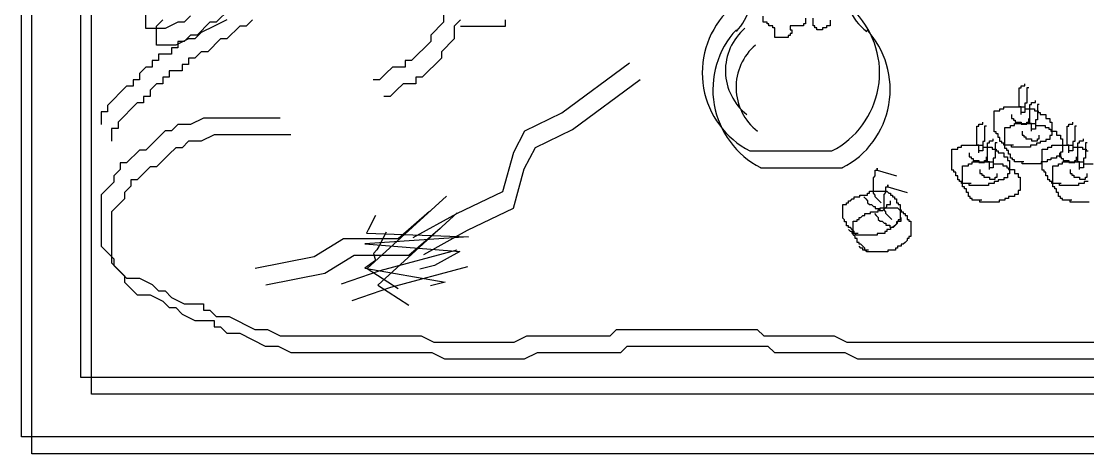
# Model space of a CAD drawing. Extents: x -74236 to 286982, y -14633 to 132816.
# Drawn here: x 110063 to 110710, y 123563 to 123825 of the extents above; entities that cross this region are included whole.
import ezdxf

# ---------------------------------------------------------------- set-up
doc = ezdxf.new("R2010")
doc.units = 0
doc.header["$LTSCALE"] = 10
doc.header["$MEASUREMENT"] = 0
doc.layers.add('LAYER2', color=4, linetype='Continuous')
doc.layers.add('LAYER3', color=4, linetype='Continuous')

msp = doc.modelspace()

# ---------------------------------------------------------------- linework, layer by layer
at = {"layer": 'LAYER2', "color": 4}
for points in [[(110063.33, 123573.09), (110063.33, 124345.2), (111058.92, 124345.2), (111058.92, 123573.09)], [(110069.77, 123562.96), (110069.77, 124335.08), (111065.36, 124335.08), (111065.36, 123562.96)]]:
    msp.add_lwpolyline(points, close=True, dxfattribs=at)
at = {"layer": 'LAYER3', "color": 8}
for p, q in [((110138.8, 123820.61), (110138.8, 123832.25)), ((110165.97, 123828.37), (110162.09, 123824.49)), ((110189.26, 123832.25), (110181.49, 123824.49)), ((110319.31, 123832.25), (110319.31, 123824.49)), ((110513.04, 123824.62), (110513.04, 123828.11)), ((110145.25, 123822.13), (110149.13, 123826.01)), ((110145.25, 123810.49), (110145.25, 123822.13)), ((110158.21, 123824.49), (110150.44, 123820.61)), ((110162.09, 123824.49), (110158.21, 123824.49)), ((110177.61, 123824.49), (110169.85, 123816.74)), ((110180.18, 123822.13), (110172.41, 123818.25)), ((110181.49, 123824.49), (110177.61, 123824.49)), ((110187.94, 123826.01), (110180.18, 123822.13)), ((110195.7, 123822.13), (110187.94, 123814.37)), ((110199.58, 123822.13), (110195.7, 123822.13)), ((110203.46, 123826.01), (110199.58, 123822.13)), ((110319.31, 123824.49), (110311.55, 123816.74)), ((110329.64, 123826.01), (110325.75, 123822.13)), ((110325.75, 123822.13), (110325.75, 123814.37)), ((110329.64, 123822.13), (110356.8, 123822.13)), ((110356.8, 123822.13), (110356.8, 123826.01)), ((110515.37, 123824.62), (110513.04, 123824.62)), ((110515.37, 123823.46), (110515.37, 123824.62)), ((110516.53, 123823.46), (110515.37, 123823.46)), ((110516.53, 123822.3), (110516.53, 123823.46)), ((110518.86, 123822.3), (110516.53, 123822.3)), ((110518.86, 123821.14), (110518.86, 123822.3)), ((110529.32, 123822.3), (110529.32, 123819.97)), ((110537.46, 123822.3), (110529.32, 123822.3)), ((110537.46, 123823.46), (110537.46, 123822.3)), ((110538.62, 123823.46), (110537.46, 123823.46)), ((110538.62, 123826.94), (110538.62, 123823.46)), ((110543.27, 123822.3), (110543.27, 123826.94)), ((110544.43, 123822.3), (110543.27, 123822.3)), ((110544.43, 123821.14), (110544.43, 123822.3)), ((110551.4, 123822.3), (110551.4, 123821.14)), ((110553.73, 123822.3), (110551.4, 123822.3)), ((110553.73, 123825.78), (110553.73, 123822.3)), ((110150.44, 123820.61), (110138.8, 123820.61)), ((110165.97, 123816.74), (110162.09, 123812.86)), ((110169.85, 123816.74), (110165.97, 123816.74)), ((110172.41, 123818.25), (110168.53, 123814.37)), ((110311.55, 123816.74), (110311.55, 123812.86)), ((110520.02, 123821.14), (110518.86, 123821.14)), ((110520.02, 123815.33), (110520.02, 123821.14)), ((110528.16, 123815.33), (110520.02, 123815.33)), ((110528.16, 123816.49), (110528.16, 123815.33)), ((110529.32, 123816.49), (110528.16, 123816.49)), ((110529.32, 123819.97), (110530.48, 123819.97)), ((110529.32, 123817.65), (110529.32, 123816.49)), ((110530.48, 123817.65), (110529.32, 123817.65)), ((110530.48, 123819.97), (110530.48, 123817.65)), ((110545.59, 123821.14), (110544.43, 123821.14)), ((110545.59, 123819.97), (110545.59, 123821.14)), ((110549.08, 123819.97), (110545.59, 123819.97)), ((110549.08, 123821.14), (110549.08, 123819.97)), ((110551.4, 123821.14), (110549.08, 123821.14)), ((110156.89, 123810.49), (110145.25, 123810.49)), ((110158.21, 123808.98), (110154.32, 123808.98)), ((110154.32, 123808.98), (110154.32, 123805.1)), ((110164.65, 123814.37), (110156.89, 123810.49)), ((110158.21, 123812.86), (110158.21, 123808.98)), ((110162.09, 123812.86), (110158.21, 123812.86)), ((110168.53, 123814.37), (110164.65, 123814.37)), ((110184.06, 123814.37), (110176.3, 123806.61)), ((110187.94, 123814.37), (110184.06, 123814.37)), ((110311.55, 123812.86), (110299.9, 123801.22)), ((110325.75, 123814.37), (110317.99, 123806.61)), ((110146.56, 123805.1), (110146.56, 123801.22)), ((110154.32, 123805.1), (110146.56, 123805.1)), ((110164.65, 123802.74), (110164.65, 123798.86)), ((110168.53, 123802.74), (110164.65, 123802.74)), ((110172.41, 123806.61), (110168.53, 123802.74)), ((110176.3, 123806.61), (110172.41, 123806.61)), ((110317.99, 123802.74), (110306.35, 123791.1)), ((110317.99, 123806.61), (110317.99, 123802.74)), ((110138.8, 123797.34), (110134.92, 123793.46)), ((110142.68, 123797.34), (110138.8, 123797.34)), ((110142.68, 123801.22), (110142.68, 123797.34)), ((110146.56, 123801.22), (110142.68, 123801.22)), ((110164.65, 123798.86), (110160.77, 123798.86)), ((110160.77, 123798.86), (110160.77, 123794.98)), ((110288.26, 123797.34), (110284.38, 123793.46)), ((110296.02, 123797.34), (110288.26, 123797.34)), ((110296.02, 123801.22), (110296.02, 123797.34)), ((110299.9, 123801.22), (110296.02, 123801.22)), ((110391.05, 123769.51), (110432, 123799.89)), ((110131.04, 123789.59), (110131.04, 123785.71)), ((110134.92, 123789.59), (110131.04, 123789.59)), ((110134.92, 123793.46), (110134.92, 123789.59)), ((110149.13, 123791.1), (110149.13, 123787.22)), ((110153.01, 123791.1), (110149.13, 123791.1)), ((110153.01, 123794.98), (110153.01, 123791.1)), ((110160.77, 123794.98), (110153.01, 123794.98)), ((110280.5, 123789.59), (110276.62, 123789.59)), ((110284.38, 123793.46), (110280.5, 123789.59)), ((110302.47, 123791.1), (110302.47, 123787.22)), ((110306.35, 123791.1), (110302.47, 123791.1)), ((110397.49, 123759.39), (110438.44, 123789.76)), ((110127.16, 123785.71), (110115.51, 123774.07)), ((110131.04, 123785.71), (110127.16, 123785.71)), ((110145.25, 123787.22), (110141.36, 123783.34)), ((110141.36, 123783.34), (110141.36, 123779.46)), ((110149.13, 123787.22), (110145.25, 123787.22)), ((110290.82, 123783.34), (110286.94, 123779.46)), ((110294.7, 123787.22), (110290.82, 123783.34)), ((110302.47, 123787.22), (110294.7, 123787.22)), ((110668.18, 123784.79), (110669.34, 123784.79)), ((110668.18, 123773.17), (110668.18, 123784.79)), ((110669.34, 123785.95), (110671.67, 123785.95)), ((110669.34, 123784.79), (110669.34, 123785.95)), ((110671.67, 123785.95), (110671.67, 123787.11)), ((110672.83, 123784.79), (110672.83, 123775.5)), ((110673.99, 123784.79), (110672.83, 123784.79)), ((110137.48, 123779.46), (110137.48, 123775.59)), ((110141.36, 123779.46), (110137.48, 123779.46)), ((110286.94, 123779.46), (110283.06, 123779.46)), ((110678.11, 123775.83), (110678.11, 123776.99)), ((110111.63, 123770.19), (110111.63, 123762.44)), ((110115.51, 123770.19), (110111.63, 123770.19)), ((110115.51, 123774.07), (110115.51, 123770.19)), ((110133.6, 123775.59), (110121.96, 123763.95)), ((110137.48, 123775.59), (110133.6, 123775.59)), ((110653.07, 123770.85), (110656.56, 123770.85)), ((110653.07, 123758.07), (110653.07, 123770.85)), ((110656.56, 123772.01), (110658.88, 123772.01)), ((110656.56, 123770.85), (110656.56, 123772.01)), ((110658.88, 123773.17), (110671.67, 123773.17)), ((110658.88, 123772.01), (110658.88, 123773.17)), ((110669.34, 123773.17), (110668.18, 123773.17)), ((110669.34, 123768.53), (110669.34, 123773.17)), ((110671.67, 123775.5), (110671.67, 123769.69)), ((110672.83, 123775.5), (110671.67, 123775.5)), ((110671.67, 123773.17), (110671.67, 123772.01)), ((110671.67, 123772.01), (110677.48, 123772.01)), ((110674.63, 123774.67), (110675.79, 123774.67)), ((110674.63, 123763.05), (110674.63, 123774.67)), ((110675.79, 123775.83), (110678.11, 123775.83)), ((110675.79, 123774.67), (110675.79, 123775.83)), ((110677.48, 123772.01), (110677.48, 123770.85)), ((110677.48, 123770.85), (110679.81, 123770.85)), ((110679.28, 123774.67), (110679.28, 123765.37)), ((110680.44, 123774.67), (110679.28, 123774.67)), ((110679.81, 123770.85), (110679.81, 123769.69)), ((110121.96, 123763.95), (110121.96, 123760.07)), ((110173.73, 123766.31), (110165.97, 123762.44)), ((110220.3, 123766.31), (110173.73, 123766.31)), ((110368.55, 123758.71), (110391.05, 123769.51)), ((110646.09, 123762.72), (110646.09, 123763.88)), ((110663.53, 123768.53), (110663.53, 123766.2)), ((110663.53, 123766.2), (110664.69, 123766.2)), ((110664.69, 123766.2), (110664.69, 123765.04)), ((110664.69, 123765.04), (110665.86, 123765.04)), ((110665.86, 123765.04), (110665.86, 123763.88)), ((110665.86, 123763.88), (110669.34, 123763.88)), ((110670.51, 123769.69), (110669.34, 123769.69)), ((110669.34, 123763.88), (110669.34, 123762.72)), ((110671.67, 123769.69), (110670.51, 123769.69)), ((110672.83, 123763.88), (110673.99, 123763.88)), ((110672.83, 123762.72), (110672.83, 123763.88)), ((110673.99, 123763.88), (110673.99, 123766.2)), ((110678.11, 123765.37), (110678.11, 123759.57)), ((110679.28, 123765.37), (110678.11, 123765.37)), ((110679.81, 123769.69), (110680.97, 123769.69)), ((110680.97, 123769.69), (110680.97, 123768.53)), ((110680.97, 123768.53), (110684.46, 123768.53)), ((110684.46, 123768.53), (110684.46, 123766.2)), ((110684.46, 123766.2), (110686.78, 123766.2)), ((110686.78, 123766.2), (110686.78, 123763.88)), ((110686.78, 123763.88), (110687.94, 123763.88)), ((110687.94, 123763.88), (110687.94, 123755.75)), ((110700.73, 123762.72), (110700.73, 123763.88)), ((110118.08, 123760.07), (110118.08, 123752.31)), ((110121.96, 123760.07), (110118.08, 123760.07)), ((110150.44, 123758.56), (110146.56, 123754.68)), ((110154.32, 123758.56), (110150.44, 123758.56)), ((110158.21, 123762.44), (110154.32, 123758.56)), ((110165.97, 123762.44), (110158.21, 123762.44)), ((110361.8, 123745.66), (110368.55, 123758.71)), ((110374.99, 123748.59), (110397.49, 123759.39)), ((110642.61, 123761.56), (110643.77, 123761.56)), ((110642.61, 123749.94), (110642.61, 123761.56)), ((110643.77, 123762.72), (110646.09, 123762.72)), ((110643.77, 123761.56), (110643.77, 123762.72)), ((110647.26, 123761.56), (110647.26, 123752.26)), ((110648.42, 123761.56), (110647.26, 123761.56)), ((110654.23, 123758.07), (110653.07, 123758.07)), ((110654.23, 123756.91), (110654.23, 123758.07)), ((110655.39, 123756.91), (110654.23, 123756.91)), ((110655.39, 123754.59), (110655.39, 123756.91)), ((110659.51, 123760.73), (110663, 123760.73)), ((110659.51, 123747.95), (110659.51, 123760.73)), ((110663, 123761.89), (110665.33, 123761.89)), ((110663, 123760.73), (110663, 123761.89)), ((110665.33, 123763.05), (110678.11, 123763.05)), ((110665.33, 123761.89), (110665.33, 123763.05)), ((110669.34, 123762.72), (110672.83, 123762.72)), ((110669.98, 123758.4), (110669.98, 123756.08)), ((110675.79, 123763.05), (110674.63, 123763.05)), ((110675.79, 123758.4), (110675.79, 123763.05)), ((110676.95, 123759.57), (110675.79, 123759.57)), ((110678.11, 123759.57), (110676.95, 123759.57)), ((110678.11, 123763.05), (110678.11, 123761.89)), ((110678.11, 123761.89), (110683.93, 123761.89)), ((110683.93, 123761.89), (110683.93, 123760.73)), ((110683.93, 123760.73), (110686.25, 123760.73)), ((110686.25, 123760.73), (110686.25, 123759.57)), ((110686.25, 123759.57), (110687.41, 123759.57)), ((110687.41, 123759.57), (110687.41, 123758.4)), ((110687.41, 123758.4), (110690.9, 123758.4)), ((110690.9, 123758.4), (110690.9, 123756.08)), ((110697.24, 123749.94), (110697.24, 123761.56)), ((110697.24, 123761.56), (110698.41, 123761.56)), ((110698.41, 123761.56), (110698.41, 123762.72)), ((110698.41, 123762.72), (110700.73, 123762.72)), ((110703.06, 123761.56), (110701.89, 123761.56)), ((110701.89, 123761.56), (110701.89, 123752.26)), ((110142.68, 123750.8), (110138.8, 123746.92)), ((110146.56, 123754.68), (110142.68, 123750.8)), ((110164.65, 123752.31), (110160.77, 123748.44)), ((110172.41, 123752.31), (110164.65, 123752.31)), ((110180.18, 123756.19), (110172.41, 123752.31)), ((110226.75, 123756.19), (110180.18, 123756.19)), ((110646.09, 123752.26), (110646.09, 123746.45)), ((110647.26, 123752.26), (110646.09, 123752.26)), ((110649.05, 123751.43), (110650.21, 123751.43)), ((110649.05, 123739.82), (110649.05, 123751.43)), ((110650.21, 123752.6), (110652.54, 123752.6)), ((110650.21, 123751.43), (110650.21, 123752.6)), ((110652.54, 123752.6), (110652.54, 123753.76)), ((110653.7, 123751.43), (110653.7, 123742.14)), ((110654.86, 123751.43), (110653.7, 123751.43)), ((110656.56, 123754.59), (110655.39, 123754.59)), ((110656.56, 123752.26), (110656.56, 123754.59)), ((110657.72, 123752.26), (110656.56, 123752.26)), ((110657.72, 123751.1), (110657.72, 123752.26)), ((110658.88, 123751.1), (110657.72, 123751.1)), ((110658.88, 123749.94), (110658.88, 123751.1)), ((110669.98, 123756.08), (110671.14, 123756.08)), ((110671.14, 123756.08), (110671.14, 123754.92)), ((110671.14, 123754.92), (110672.3, 123754.92)), ((110672.3, 123754.92), (110672.3, 123753.76)), ((110672.3, 123753.76), (110675.79, 123753.76)), ((110675.79, 123753.76), (110675.79, 123752.6)), ((110675.79, 123752.6), (110679.28, 123752.6)), ((110678.64, 123751.1), (110678.64, 123749.94)), ((110680.97, 123751.1), (110678.64, 123751.1)), ((110679.28, 123753.76), (110680.44, 123753.76)), ((110679.28, 123752.6), (110679.28, 123753.76)), ((110680.44, 123753.76), (110680.44, 123756.08)), ((110680.97, 123752.26), (110680.97, 123751.1)), ((110684.46, 123752.26), (110680.97, 123752.26)), ((110684.46, 123753.42), (110684.46, 123752.26)), ((110686.78, 123753.42), (110684.46, 123753.42)), ((110686.78, 123755.75), (110686.78, 123753.42)), ((110687.94, 123755.75), (110686.78, 123755.75)), ((110690.9, 123756.08), (110693.23, 123756.08)), ((110693.23, 123756.08), (110693.23, 123753.76)), ((110693.23, 123753.76), (110694.39, 123753.76)), ((110694.39, 123753.76), (110694.39, 123745.63)), ((110701.89, 123752.26), (110700.73, 123752.26)), ((110700.73, 123752.26), (110700.73, 123746.45)), ((110703.69, 123739.82), (110703.69, 123751.43)), ((110703.69, 123751.43), (110704.85, 123751.43)), ((110704.85, 123751.43), (110704.85, 123752.6)), ((110704.85, 123752.6), (110707.18, 123752.6)), ((110707.18, 123752.6), (110707.18, 123753.76)), ((110709.5, 123751.43), (110708.34, 123751.43)), ((110708.34, 123751.43), (110708.34, 123742.14)), ((110134.92, 123746.92), (110127.16, 123739.16)), ((110138.8, 123746.92), (110134.92, 123746.92)), ((110153.01, 123744.56), (110149.13, 123740.68)), ((110156.89, 123748.44), (110153.01, 123744.56)), ((110160.77, 123748.44), (110156.89, 123748.44)), ((110355.27, 123721.81), (110361.8, 123745.66)), ((110368.24, 123735.54), (110374.99, 123748.59)), ((110505.03, 123746.45), (110554.66, 123746.45)), ((110627.49, 123747.62), (110630.98, 123747.62)), ((110627.49, 123734.84), (110627.49, 123747.62)), ((110630.98, 123748.78), (110633.31, 123748.78)), ((110630.98, 123747.62), (110630.98, 123748.78)), ((110633.31, 123748.78), (110633.31, 123749.94)), ((110633.31, 123749.94), (110646.09, 123749.94)), ((110637.96, 123745.29), (110637.96, 123742.97)), ((110643.77, 123749.94), (110642.61, 123749.94)), ((110643.77, 123745.29), (110643.77, 123749.94)), ((110644.93, 123746.45), (110643.77, 123746.45)), ((110646.09, 123746.45), (110644.93, 123746.45)), ((110646.09, 123749.94), (110646.09, 123748.78)), ((110646.09, 123748.78), (110651.91, 123748.78)), ((110651.91, 123748.78), (110651.91, 123747.62)), ((110651.91, 123747.62), (110654.23, 123747.62)), ((110654.23, 123747.62), (110654.23, 123746.45)), ((110654.23, 123746.45), (110655.39, 123746.45)), ((110655.39, 123746.45), (110655.39, 123745.29)), ((110655.39, 123745.29), (110658.88, 123745.29)), ((110664.69, 123749.94), (110658.88, 123749.94)), ((110658.88, 123745.29), (110658.88, 123742.97)), ((110660.68, 123747.95), (110659.51, 123747.95)), ((110663.53, 123749.94), (110660.04, 123749.94)), ((110660.68, 123746.79), (110660.68, 123747.95)), ((110661.84, 123746.79), (110660.68, 123746.79)), ((110661.84, 123744.46), (110661.84, 123746.79)), ((110663, 123744.46), (110661.84, 123744.46)), ((110663, 123742.14), (110663, 123744.46)), ((110663.53, 123748.78), (110663.53, 123749.94)), ((110675.16, 123748.78), (110663.53, 123748.78)), ((110675.16, 123749.94), (110675.16, 123748.78)), ((110678.64, 123749.94), (110675.16, 123749.94)), ((110682.13, 123734.84), (110682.13, 123747.62)), ((110682.13, 123747.62), (110685.62, 123747.62)), ((110685.62, 123747.62), (110685.62, 123748.78)), ((110685.62, 123748.78), (110687.94, 123748.78)), ((110687.94, 123748.78), (110687.94, 123749.94)), ((110687.94, 123749.94), (110700.73, 123749.94)), ((110692.59, 123745.29), (110692.59, 123742.97)), ((110693.23, 123745.63), (110693.23, 123743.3)), ((110694.39, 123745.63), (110693.23, 123745.63)), ((110698.41, 123749.94), (110697.24, 123749.94)), ((110698.41, 123745.29), (110698.41, 123749.94)), ((110699.57, 123746.45), (110698.41, 123746.45)), ((110700.73, 123746.45), (110699.57, 123746.45)), ((110700.73, 123749.94), (110700.73, 123748.78)), ((110700.73, 123748.78), (110706.54, 123748.78)), ((110706.54, 123748.78), (110706.54, 123747.62)), ((110706.54, 123747.62), (110708.87, 123747.62)), ((110708.87, 123747.62), (110708.87, 123746.45)), ((110708.87, 123746.45), (110710.03, 123746.45)), ((110123.28, 123739.16), (110123.28, 123735.29)), ((110127.16, 123739.16), (110123.28, 123739.16)), ((110149.13, 123740.68), (110145.25, 123736.8)), ((110637.43, 123738.66), (110639.75, 123738.66)), ((110637.43, 123737.49), (110637.43, 123738.66)), ((110637.96, 123742.97), (110639.12, 123742.97)), ((110639.12, 123742.97), (110639.12, 123741.81)), ((110639.12, 123741.81), (110640.28, 123741.81)), ((110639.75, 123738.66), (110639.75, 123739.82)), ((110639.75, 123739.82), (110652.54, 123739.82)), ((110640.28, 123741.81), (110640.28, 123740.65)), ((110640.28, 123740.65), (110643.77, 123740.65)), ((110643.77, 123740.65), (110643.77, 123739.48)), ((110643.77, 123739.48), (110647.26, 123739.48)), ((110647.26, 123740.65), (110648.42, 123740.65)), ((110647.26, 123739.48), (110647.26, 123740.65)), ((110648.42, 123740.65), (110648.42, 123742.97)), ((110650.21, 123739.82), (110649.05, 123739.82)), ((110650.21, 123735.17), (110650.21, 123739.82)), ((110652.54, 123742.14), (110652.54, 123736.33)), ((110653.7, 123742.14), (110652.54, 123742.14)), ((110652.54, 123739.82), (110652.54, 123738.66)), ((110652.54, 123738.66), (110658.35, 123738.66)), ((110658.35, 123738.66), (110658.35, 123737.49)), ((110658.88, 123742.97), (110661.21, 123742.97)), ((110661.21, 123742.97), (110661.21, 123740.65)), ((110661.21, 123740.65), (110662.37, 123740.65)), ((110662.37, 123740.65), (110662.37, 123732.51)), ((110664.16, 123742.14), (110663, 123742.14)), ((110664.16, 123740.98), (110664.16, 123742.14)), ((110665.33, 123740.98), (110664.16, 123740.98)), ((110665.33, 123739.82), (110665.33, 123740.98)), ((110671.14, 123739.82), (110665.33, 123739.82)), ((110669.98, 123739.82), (110666.49, 123739.82)), ((110669.98, 123738.66), (110669.98, 123739.82)), ((110681.6, 123738.66), (110669.98, 123738.66)), ((110681.6, 123739.82), (110681.6, 123738.66)), ((110685.09, 123739.82), (110681.6, 123739.82)), ((110685.09, 123740.98), (110685.09, 123739.82)), ((110687.41, 123740.98), (110685.09, 123740.98)), ((110687.41, 123742.14), (110687.41, 123740.98)), ((110690.9, 123742.14), (110687.41, 123742.14)), ((110690.9, 123743.3), (110690.9, 123742.14)), ((110693.23, 123743.3), (110690.9, 123743.3)), ((110692.06, 123737.49), (110692.06, 123738.66)), ((110692.06, 123738.66), (110694.39, 123738.66)), ((110692.59, 123742.97), (110693.76, 123742.97)), ((110693.76, 123742.97), (110693.76, 123741.81)), ((110693.76, 123741.81), (110694.92, 123741.81)), ((110694.39, 123738.66), (110694.39, 123739.82)), ((110694.39, 123739.82), (110707.18, 123739.82)), ((110694.92, 123741.81), (110694.92, 123740.65)), ((110694.92, 123740.65), (110698.41, 123740.65)), ((110698.41, 123740.65), (110698.41, 123739.48)), ((110698.41, 123739.48), (110701.89, 123739.48)), ((110701.89, 123739.48), (110701.89, 123740.65)), ((110701.89, 123740.65), (110703.06, 123740.65)), ((110703.06, 123740.65), (110703.06, 123742.97)), ((110704.85, 123739.82), (110703.69, 123739.82)), ((110704.85, 123735.17), (110704.85, 123739.82)), ((110708.34, 123742.14), (110707.18, 123742.14)), ((110707.18, 123742.14), (110707.18, 123736.33)), ((110707.18, 123739.82), (110707.18, 123738.66)), ((110707.18, 123738.66), (110712.99, 123738.66)), ((110123.28, 123735.29), (110119.39, 123731.41)), ((110119.39, 123731.41), (110119.39, 123727.53)), ((110141.36, 123736.8), (110133.6, 123729.04)), ((110145.25, 123736.8), (110141.36, 123736.8)), ((110361.72, 123711.69), (110368.24, 123735.54)), ((110511.48, 123736.33), (110561.11, 123736.33)), ((110579.83, 123730.19), (110581, 123731.35)), ((110581, 123734.84), (110582.16, 123734.84)), ((110581, 123731.35), (110581, 123734.84)), ((110582.16, 123736), (110582.16, 123734.84)), ((110582.16, 123734.84), (110582.16, 123736)), ((110582.16, 123734.84), (110593.78, 123731.35)), ((110628.66, 123734.84), (110627.49, 123734.84)), ((110628.66, 123733.67), (110628.66, 123734.84)), ((110629.82, 123733.67), (110628.66, 123733.67)), ((110629.82, 123731.35), (110629.82, 123733.67)), ((110630.98, 123731.35), (110629.82, 123731.35)), ((110630.98, 123729.03), (110630.98, 123731.35)), ((110633.94, 123737.49), (110637.43, 123737.49)), ((110633.94, 123724.72), (110633.94, 123737.49)), ((110644.4, 123735.17), (110644.4, 123732.85)), ((110644.4, 123732.85), (110645.57, 123732.85)), ((110645.57, 123732.85), (110645.57, 123731.69)), ((110645.57, 123731.69), (110646.73, 123731.69)), ((110646.73, 123731.69), (110646.73, 123730.52)), ((110651.38, 123736.33), (110650.21, 123736.33)), ((110652.54, 123736.33), (110651.38, 123736.33)), ((110654.86, 123730.52), (110654.86, 123732.85)), ((110658.35, 123737.49), (110660.68, 123737.49)), ((110660.68, 123737.49), (110660.68, 123736.33)), ((110660.68, 123736.33), (110661.84, 123736.33)), ((110661.21, 123732.51), (110661.21, 123730.19)), ((110662.37, 123732.51), (110661.21, 123732.51)), ((110661.84, 123736.33), (110661.84, 123735.17)), ((110661.84, 123735.17), (110665.33, 123735.17)), ((110665.33, 123735.17), (110665.33, 123732.85)), ((110665.33, 123732.85), (110667.65, 123732.85)), ((110667.65, 123732.85), (110667.65, 123730.52)), ((110683.29, 123734.84), (110682.13, 123734.84)), ((110683.29, 123733.67), (110683.29, 123734.84)), ((110684.46, 123733.67), (110683.29, 123733.67)), ((110684.46, 123731.35), (110684.46, 123733.67)), ((110685.62, 123731.35), (110684.46, 123731.35)), ((110685.62, 123729.03), (110685.62, 123731.35)), ((110688.58, 123724.72), (110688.58, 123737.49)), ((110688.58, 123737.49), (110692.06, 123737.49)), ((110699.04, 123735.17), (110699.04, 123732.85)), ((110699.04, 123732.85), (110700.2, 123732.85)), ((110700.2, 123732.85), (110700.2, 123731.69)), ((110700.2, 123731.69), (110701.36, 123731.69)), ((110701.36, 123731.69), (110701.36, 123730.52)), ((110706.01, 123736.33), (110704.85, 123736.33)), ((110707.18, 123736.33), (110706.01, 123736.33)), ((110709.5, 123730.52), (110709.5, 123732.85)), ((110119.39, 123727.53), (110111.63, 123719.77)), ((110129.72, 123725.16), (110125.84, 123721.29)), ((110129.72, 123729.04), (110129.72, 123725.16)), ((110133.6, 123729.04), (110129.72, 123729.04)), ((110579.83, 123720.9), (110579.83, 123730.19)), ((110587.44, 123724.72), (110588.6, 123724.72)), ((110587.44, 123721.23), (110587.44, 123724.72)), ((110588.6, 123725.88), (110588.6, 123724.72)), ((110588.6, 123724.72), (110588.6, 123725.88)), ((110588.6, 123724.72), (110600.23, 123721.23)), ((110632.14, 123729.03), (110630.98, 123729.03)), ((110632.14, 123727.87), (110632.14, 123729.03)), ((110633.31, 123727.87), (110632.14, 123727.87)), ((110633.31, 123726.7), (110633.31, 123727.87)), ((110639.12, 123726.7), (110633.31, 123726.7)), ((110635.1, 123724.72), (110633.94, 123724.72)), ((110637.96, 123726.7), (110634.47, 123726.7)), ((110635.1, 123723.55), (110635.1, 123724.72)), ((110637.96, 123725.54), (110637.96, 123726.7)), ((110649.58, 123725.54), (110637.96, 123725.54)), ((110646.73, 123730.52), (110650.21, 123730.52)), ((110649.58, 123726.7), (110649.58, 123725.54)), ((110653.07, 123726.7), (110649.58, 123726.7)), ((110650.21, 123730.52), (110650.21, 123729.36)), ((110650.21, 123729.36), (110653.7, 123729.36)), ((110653.07, 123727.87), (110653.07, 123726.7)), ((110655.39, 123727.87), (110653.07, 123727.87)), ((110653.7, 123730.52), (110654.86, 123730.52)), ((110653.7, 123729.36), (110653.7, 123730.52)), ((110658.88, 123729.03), (110655.39, 123729.03)), ((110655.39, 123729.03), (110655.39, 123727.87)), ((110658.88, 123730.19), (110658.88, 123729.03)), ((110661.21, 123730.19), (110658.88, 123730.19)), ((110667.65, 123730.52), (110668.81, 123730.52)), ((110668.81, 123730.52), (110668.81, 123722.39)), ((110686.78, 123729.03), (110685.62, 123729.03)), ((110686.78, 123727.87), (110686.78, 123729.03)), ((110687.94, 123727.87), (110686.78, 123727.87)), ((110687.94, 123726.7), (110687.94, 123727.87)), ((110693.76, 123726.7), (110687.94, 123726.7)), ((110689.74, 123724.72), (110688.58, 123724.72)), ((110692.59, 123726.7), (110689.11, 123726.7)), ((110689.74, 123723.55), (110689.74, 123724.72)), ((110692.59, 123725.54), (110692.59, 123726.7)), ((110704.22, 123725.54), (110692.59, 123725.54)), ((110701.36, 123730.52), (110704.85, 123730.52)), ((110707.71, 123726.7), (110704.22, 123726.7)), ((110704.22, 123726.7), (110704.22, 123725.54)), ((110704.85, 123730.52), (110704.85, 123729.36)), ((110704.85, 123729.36), (110708.34, 123729.36)), ((110710.03, 123727.87), (110707.71, 123727.87)), ((110707.71, 123727.87), (110707.71, 123726.7)), ((110708.34, 123729.36), (110708.34, 123730.52)), ((110708.34, 123730.52), (110709.5, 123730.52)), ((110111.63, 123719.77), (110111.63, 123688.74)), ((110125.84, 123721.29), (110125.84, 123717.41)), ((110321.07, 123719.11), (110272.92, 123675.24)), ((110327.37, 123708.54), (110355.27, 123721.81)), ((110568.21, 123718.57), (110571.7, 123718.57)), ((110568.21, 123717.41), (110568.21, 123718.57)), ((110571.7, 123719.73), (110576.35, 123719.73)), ((110571.7, 123718.57), (110571.7, 123719.73)), ((110574.02, 123718.57), (110575.18, 123717.41)), ((110576.35, 123720.9), (110577.51, 123720.9)), ((110576.35, 123719.73), (110576.35, 123720.9)), ((110577.51, 123722.06), (110587.97, 123722.06)), ((110577.51, 123720.9), (110577.51, 123722.06)), ((110581, 123719.73), (110579.83, 123720.9)), ((110581, 123718.57), (110581, 123719.73)), ((110582.16, 123717.41), (110581, 123718.57)), ((110586.28, 123720.07), (110587.44, 123721.23)), ((110586.28, 123710.77), (110586.28, 123720.07)), ((110587.97, 123722.06), (110589.13, 123720.9)), ((110589.13, 123720.9), (110590.3, 123720.9)), ((110590.3, 123720.9), (110590.3, 123719.73)), ((110590.3, 123719.73), (110591.46, 123719.73)), ((110591.46, 123719.73), (110591.46, 123718.57)), ((110591.46, 123718.57), (110592.62, 123718.57)), ((110592.62, 123718.57), (110592.62, 123717.41)), ((110636.27, 123723.55), (110635.1, 123723.55)), ((110636.27, 123721.23), (110636.27, 123723.55)), ((110637.43, 123721.23), (110636.27, 123721.23)), ((110637.43, 123718.91), (110637.43, 123721.23)), ((110638.59, 123718.91), (110637.43, 123718.91)), ((110638.59, 123717.74), (110638.59, 123718.91)), ((110665.33, 123718.91), (110661.84, 123718.91)), ((110661.84, 123718.91), (110661.84, 123717.74)), ((110665.33, 123720.07), (110665.33, 123718.91)), ((110667.65, 123720.07), (110665.33, 123720.07)), ((110667.65, 123722.39), (110667.65, 123720.07)), ((110668.81, 123722.39), (110667.65, 123722.39)), ((110690.9, 123723.55), (110689.74, 123723.55)), ((110690.9, 123721.23), (110690.9, 123723.55)), ((110692.06, 123721.23), (110690.9, 123721.23)), ((110692.06, 123718.91), (110692.06, 123721.23)), ((110693.23, 123718.91), (110692.06, 123718.91)), ((110693.23, 123717.74), (110693.23, 123718.91)), ((110125.84, 123717.41), (110118.08, 123709.65)), ((110333.82, 123698.41), (110361.72, 123711.69)), ((110561.23, 123713.93), (110563.56, 123713.93)), ((110561.23, 123705.79), (110561.23, 123713.93)), ((110563.56, 123715.09), (110564.72, 123715.09)), ((110563.56, 123713.93), (110563.56, 123715.09)), ((110564.72, 123716.25), (110565.88, 123716.25)), ((110564.72, 123715.09), (110564.72, 123716.25)), ((110565.88, 123716.25), (110567.05, 123717.41)), ((110567.05, 123717.41), (110568.21, 123717.41)), ((110575.18, 123717.41), (110576.35, 123716.25)), ((110576.35, 123716.25), (110576.35, 123715.09)), ((110576.35, 123715.09), (110577.51, 123713.93)), ((110577.51, 123713.93), (110578.67, 123713.93)), ((110578.67, 123713.93), (110579.83, 123712.76)), ((110579.83, 123712.76), (110581, 123712.76)), ((110581, 123712.76), (110581, 123711.6)), ((110584.48, 123715.09), (110582.16, 123717.41)), ((110583.95, 123711.94), (110594.42, 123711.94)), ((110583.95, 123710.77), (110583.95, 123711.94)), ((110586.81, 123711.6), (110587.97, 123712.76)), ((110587.97, 123713.93), (110590.3, 123713.93)), ((110587.97, 123712.76), (110587.97, 123713.93)), ((110590.3, 123713.93), (110590.3, 123716.25)), ((110592.62, 123717.41), (110593.78, 123717.41)), ((110593.78, 123717.41), (110593.78, 123715.09)), ((110593.78, 123715.09), (110594.95, 123715.09)), ((110594.42, 123711.94), (110595.58, 123710.77)), ((110594.95, 123715.09), (110594.95, 123713.93)), ((110594.95, 123713.93), (110596.11, 123713.93)), ((110596.11, 123713.93), (110596.11, 123704.63)), ((110639.75, 123717.74), (110638.59, 123717.74)), ((110639.75, 123716.58), (110639.75, 123717.74)), ((110645.57, 123716.58), (110639.75, 123716.58)), ((110644.4, 123716.58), (110640.92, 123716.58)), ((110644.4, 123715.42), (110644.4, 123716.58)), ((110656.03, 123715.42), (110644.4, 123715.42)), ((110656.03, 123716.58), (110656.03, 123715.42)), ((110659.51, 123716.58), (110656.03, 123716.58)), ((110659.51, 123717.74), (110659.51, 123716.58)), ((110661.84, 123717.74), (110659.51, 123717.74)), ((110694.39, 123717.74), (110693.23, 123717.74)), ((110694.39, 123716.58), (110694.39, 123717.74)), ((110700.2, 123716.58), (110694.39, 123716.58)), ((110699.04, 123716.58), (110695.55, 123716.58)), ((110699.04, 123715.42), (110699.04, 123716.58)), ((110710.66, 123715.42), (110699.04, 123715.42)), ((110118.08, 123709.65), (110118.08, 123678.62)), ((110278.1, 123707.41), (110273.6, 123698.64)), ((110327.52, 123708.99), (110279.37, 123665.11)), ((110310.83, 123709.66), (110291.7, 123693.24)), ((110300.82, 123693.91), (110327.37, 123708.54)), ((110562.4, 123704.63), (110561.23, 123705.79)), ((110571.17, 123706.13), (110572.33, 123706.13)), ((110571.17, 123704.97), (110571.17, 123706.13)), ((110572.33, 123706.13), (110573.49, 123707.29)), ((110573.49, 123707.29), (110574.65, 123707.29)), ((110574.65, 123708.45), (110578.14, 123708.45)), ((110574.65, 123707.29), (110574.65, 123708.45)), ((110578.14, 123709.61), (110582.79, 123709.61)), ((110578.14, 123708.45), (110578.14, 123709.61)), ((110580.47, 123708.45), (110581.63, 123707.29)), ((110581, 123711.6), (110583.32, 123711.6)), ((110581.63, 123707.29), (110582.79, 123706.13)), ((110582.79, 123710.77), (110583.95, 123710.77)), ((110582.79, 123709.61), (110582.79, 123710.77)), ((110582.79, 123706.13), (110582.79, 123704.97)), ((110583.32, 123711.6), (110583.32, 123710.44)), ((110583.32, 123710.44), (110585.65, 123710.44)), ((110585.65, 123710.44), (110586.81, 123711.6)), ((110587.44, 123709.61), (110586.28, 123710.77)), ((110587.44, 123708.45), (110587.44, 123709.61)), ((110588.6, 123707.29), (110587.44, 123708.45)), ((110590.93, 123704.97), (110588.6, 123707.29)), ((110595.58, 123710.77), (110596.74, 123710.77)), ((110596.74, 123710.77), (110596.74, 123709.61)), ((110596.74, 123709.61), (110597.9, 123709.61)), ((110596.74, 123703.8), (110596.74, 123706.13)), ((110597.9, 123709.61), (110597.9, 123708.45)), ((110597.9, 123708.45), (110599.07, 123708.45)), ((110599.07, 123708.45), (110599.07, 123707.29)), ((110599.07, 123707.29), (110600.23, 123707.29)), ((110600.23, 123707.29), (110600.23, 123704.97)), ((110317.27, 123699.54), (110298.15, 123683.11)), ((110562.4, 123703.47), (110562.4, 123704.63)), ((110563.56, 123703.47), (110562.4, 123703.47)), ((110563.56, 123701.15), (110563.56, 123703.47)), ((110564.72, 123701.15), (110563.56, 123701.15)), ((110564.72, 123699.99), (110564.72, 123701.15)), ((110565.88, 123699.99), (110564.72, 123699.99)), ((110565.88, 123697.66), (110564.72, 123698.82)), ((110567.05, 123698.82), (110565.88, 123699.99)), ((110568.21, 123697.66), (110567.05, 123698.82)), ((110567.68, 123703.8), (110570, 123703.8)), ((110567.68, 123695.67), (110567.68, 123703.8)), ((110570, 123704.97), (110571.17, 123704.97)), ((110570, 123703.8), (110570, 123704.97)), ((110582.79, 123704.97), (110583.95, 123703.8)), ((110583.95, 123703.8), (110585.12, 123703.8)), ((110585.12, 123703.8), (110586.28, 123702.64)), ((110586.28, 123702.64), (110587.44, 123702.64)), ((110587.44, 123702.64), (110587.44, 123701.48)), ((110587.44, 123701.48), (110589.77, 123701.48)), ((110587.97, 123698.82), (110587.97, 123697.66)), ((110590.3, 123698.82), (110587.97, 123698.82)), ((110589.77, 123701.48), (110589.77, 123700.32)), ((110589.77, 123700.32), (110592.09, 123700.32)), ((110590.3, 123699.99), (110590.3, 123698.82)), ((110591.46, 123699.99), (110590.3, 123699.99)), ((110592.62, 123701.15), (110591.46, 123699.99)), ((110592.09, 123700.32), (110593.25, 123701.48)), ((110593.78, 123702.31), (110592.62, 123701.15)), ((110593.25, 123701.48), (110594.42, 123702.64)), ((110593.78, 123703.47), (110593.78, 123702.31)), ((110594.95, 123703.47), (110593.78, 123703.47)), ((110594.42, 123703.8), (110596.74, 123703.8)), ((110594.42, 123702.64), (110594.42, 123703.8)), ((110594.95, 123704.63), (110594.95, 123703.47)), ((110596.11, 123704.63), (110594.95, 123704.63)), ((110600.23, 123704.97), (110601.39, 123704.97)), ((110601.39, 123704.97), (110601.39, 123703.8)), ((110601.39, 123703.8), (110602.55, 123703.8)), ((110602.55, 123703.8), (110602.55, 123694.51)), ((110258.63, 123693.24), (110240.85, 123682.21)), ((110291.7, 123693.24), (110258.63, 123693.24)), ((110334.45, 123694.36), (110271.57, 123690.09)), ((110273.6, 123698.64), (110272.47, 123696.61)), ((110272.47, 123696.61), (110334.45, 123694.36)), ((110284.54, 123697.29), (110280.04, 123688.51)), ((110307.27, 123683.79), (110333.82, 123698.41)), ((110567.05, 123697.66), (110565.88, 123697.66)), ((110567.05, 123696.5), (110567.05, 123697.66)), ((110568.21, 123696.5), (110567.05, 123696.5)), ((110568.84, 123694.51), (110567.68, 123695.67)), ((110568.21, 123696.5), (110568.21, 123697.66)), ((110569.37, 123695.34), (110568.21, 123696.5)), ((110570.53, 123696.5), (110568.21, 123696.5)), ((110568.84, 123693.35), (110568.84, 123694.51)), ((110570, 123693.35), (110568.84, 123693.35)), ((110582.16, 123695.34), (110569.37, 123695.34)), ((110570, 123691.03), (110570, 123693.35)), ((110582.16, 123696.5), (110582.16, 123695.34)), ((110586.81, 123696.5), (110582.16, 123696.5)), ((110586.81, 123697.66), (110586.81, 123696.5)), ((110587.97, 123697.66), (110586.81, 123697.66)), ((110600.23, 123693.35), (110600.23, 123692.19)), ((110601.39, 123693.35), (110600.23, 123693.35)), ((110601.39, 123694.51), (110601.39, 123693.35)), ((110602.55, 123694.51), (110601.39, 123694.51)), ((110111.63, 123688.74), (110119.39, 123680.99)), ((110271.57, 123690.09), (110329.05, 123685.59)), ((110278.92, 123686.49), (110276.89, 123684.24)), ((110280.04, 123688.51), (110278.92, 123686.49)), ((110327.25, 123686.26), (110280.68, 123673.89)), ((110571.17, 123691.03), (110570, 123691.03)), ((110571.17, 123689.86), (110571.17, 123691.03)), ((110572.33, 123689.86), (110571.17, 123689.86)), ((110572.33, 123687.54), (110571.17, 123688.7)), ((110573.49, 123688.7), (110572.33, 123689.86)), ((110573.49, 123687.54), (110572.33, 123687.54)), ((110574.65, 123687.54), (110573.49, 123688.7)), ((110573.49, 123686.38), (110573.49, 123687.54)), ((110574.65, 123686.38), (110573.49, 123686.38)), ((110574.65, 123686.38), (110574.65, 123687.54)), ((110575.82, 123685.22), (110574.65, 123686.38)), ((110576.98, 123686.38), (110574.65, 123686.38)), ((110588.6, 123686.38), (110588.6, 123685.22)), ((110593.25, 123686.38), (110588.6, 123686.38)), ((110593.25, 123687.54), (110593.25, 123686.38)), ((110594.42, 123687.54), (110593.25, 123687.54)), ((110594.42, 123688.7), (110594.42, 123687.54)), ((110596.74, 123688.7), (110594.42, 123688.7)), ((110596.74, 123689.86), (110596.74, 123688.7)), ((110597.9, 123689.86), (110596.74, 123689.86)), ((110599.07, 123691.03), (110597.9, 123689.86)), ((110600.23, 123692.19), (110599.07, 123691.03)), ((110119.39, 123680.99), (110119.39, 123677.11)), ((110240.85, 123682.21), (110205.08, 123675.24)), ((110265.07, 123683.11), (110247.3, 123672.09)), ((110298.15, 123683.11), (110265.07, 123683.11)), ((110278.02, 123679.96), (110271.49, 123675.46)), ((110276.89, 123684.24), (110278.02, 123679.96)), ((110329.05, 123685.59), (110313.75, 123677.04)), ((110588.6, 123685.22), (110575.82, 123685.22)), ((110118.08, 123678.62), (110125.84, 123670.86)), ((110119.39, 123677.11), (110123.28, 123673.23)), ((110123.28, 123673.23), (110127.16, 123669.35)), ((110280.68, 123673.89), (110257.28, 123665.79)), ((110271.49, 123675.46), (110320.2, 123666.91)), ((110272.92, 123675.24), (110291.7, 123663.09)), ((110333.7, 123676.14), (110287.12, 123663.76)), ((110313.75, 123677.04), (110304.98, 123674.79)), ((110125.84, 123670.86), (110125.84, 123666.99)), ((110125.84, 123666.99), (110129.72, 123663.11)), ((110127.16, 123669.35), (110134.92, 123669.35)), ((110134.92, 123669.35), (110142.68, 123665.47)), ((110247.3, 123672.09), (110211.52, 123665.11)), ((110320.2, 123666.91), (110311.42, 123664.66)), ((110129.72, 123663.11), (110133.6, 123659.23)), ((110142.68, 123665.47), (110146.56, 123661.59)), ((110146.56, 123661.59), (110150.44, 123661.59)), ((110150.44, 123661.59), (110154.32, 123657.71)), ((110287.12, 123663.76), (110263.72, 123655.66)), ((110279.37, 123665.11), (110298.15, 123652.96)), ((110133.6, 123659.23), (110141.36, 123659.23)), ((110141.36, 123659.23), (110149.13, 123655.35)), ((110149.13, 123655.35), (110153.01, 123651.47)), ((110154.32, 123657.71), (110162.09, 123653.84)), ((110162.09, 123653.84), (110173.73, 123653.84)), ((110173.73, 123653.84), (110173.73, 123649.96)), ((110153.01, 123651.47), (110156.89, 123651.47)), ((110156.89, 123651.47), (110160.77, 123647.59)), ((110160.77, 123647.59), (110168.53, 123643.71)), ((110173.73, 123649.96), (110177.61, 123649.96)), ((110177.61, 123649.96), (110181.49, 123646.08)), ((110168.53, 123643.71), (110180.18, 123643.71)), ((110180.18, 123643.71), (110180.18, 123639.84)), ((110181.49, 123646.08), (110189.26, 123646.08)), ((110189.26, 123646.08), (110204.78, 123638.32)), ((110180.18, 123639.84), (110184.06, 123639.84)), ((110184.06, 123639.84), (110187.94, 123635.96)), ((110187.94, 123635.96), (110195.7, 123635.96)), ((110195.7, 123635.96), (110211.23, 123628.2)), ((110204.78, 123638.32), (110212.54, 123638.32)), ((110212.54, 123638.32), (110220.3, 123634.44)), ((110220.3, 123634.44), (110305.69, 123634.44)), ((110305.69, 123634.44), (110313.45, 123630.56)), ((110362, 123630.56), (110369.76, 123634.44)), ((110369.76, 123634.44), (110420.22, 123634.44)), ((110420.22, 123634.44), (110424.1, 123638.32)), ((110424.1, 123638.32), (110509.49, 123638.32)), ((110509.49, 123638.32), (110513.37, 123634.44)), ((110513.37, 123634.44), (110556.06, 123634.44)), ((110556.06, 123634.44), (110563.82, 123630.56)), ((110211.23, 123628.2), (110218.99, 123628.2)), ((110218.99, 123628.2), (110226.75, 123624.32)), ((110313.45, 123630.56), (110362, 123630.56)), ((110426.66, 123624.32), (110430.55, 123628.2)), ((110430.55, 123628.2), (110515.93, 123628.2)), ((110515.93, 123628.2), (110519.81, 123624.32)), ((110563.82, 123630.56), (110730.71, 123630.56)), ((110226.75, 123624.32), (110312.14, 123624.32)), ((110312.14, 123624.32), (110319.9, 123620.44)), ((110368.45, 123620.44), (110376.21, 123624.32)), ((110376.21, 123624.32), (110426.66, 123624.32)), ((110519.81, 123624.32), (110562.5, 123624.32)), ((110562.5, 123624.32), (110570.27, 123620.44)), ((110319.9, 123620.44), (110368.45, 123620.44)), ((110570.27, 123620.44), (110737.16, 123620.44))]:
    msp.add_line(p, q, dxfattribs=at)
for points in [[(110099.33, 123609.09), (110099.33, 124309.2), (111022.92, 124309.2), (111022.92, 123609.09)], [(110105.77, 123598.96), (110105.77, 124299.08), (111029.36, 124299.08), (111029.36, 123598.96)]]:
    msp.add_lwpolyline(points, close=True, dxfattribs=at)
for centre, radius, start, end in [((110468.05, 123844.47), 38.51, 318.22609, 58.5122), ((110596.42, 123845.66), 33.84, 110.76502, 232.4967), ((110529.34, 123793.84), 53.26, 137.10654, 242.8378), ((110530.35, 123793.84), 53.26, 297.1622, 42.89346), ((110535.79, 123783.72), 53.26, 137.10654, 242.8378), ((110523.97, 123795.14), 33.81, 130.63256, 231.9158), ((110536.8, 123783.72), 53.26, 297.1622, 42.89346), ((110530.41, 123785.02), 33.81, 130.63256, 231.9158)]:
    msp.add_arc(centre, radius, start, end, dxfattribs=at)

doc.saveas('drawing.dxf')
